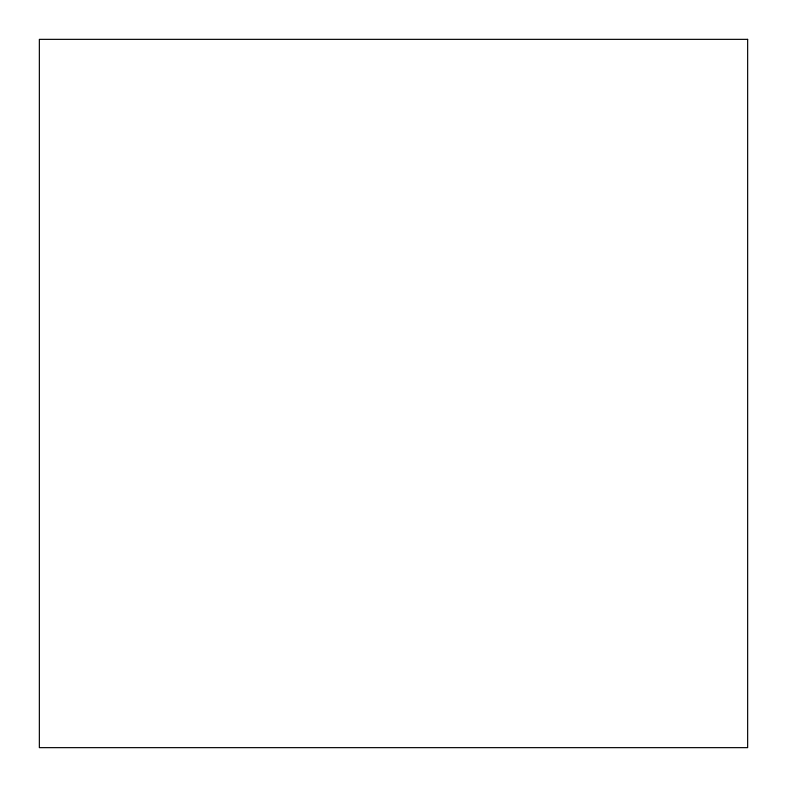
<?xml version="1.0" encoding="UTF-8"?>
<svg xmlns="http://www.w3.org/2000/svg" width="787" height="787" viewBox="0 0 787 787"><rect width="100%" height="100%" fill="white"/><g stroke="black" fill="none" stroke-linecap="round" stroke-linejoin="round"><path stroke-width="1.18" d="M747.65 39.35L39.35 39.35L39.35 747.65L747.65 747.65L747.65 39.35"/></g></svg>
